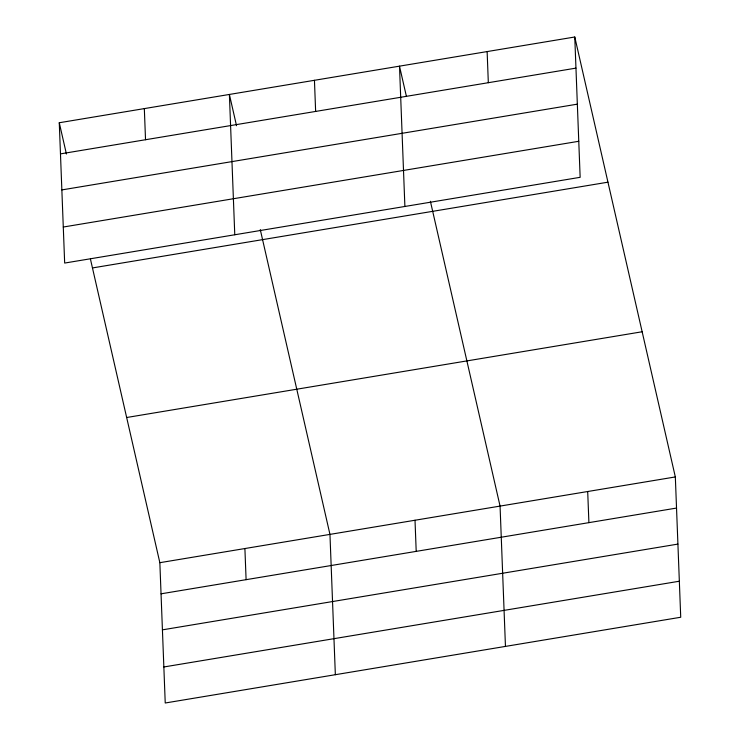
<?xml version="1.0" encoding="UTF-8"?>
<svg xmlns="http://www.w3.org/2000/svg" width="740" height="740" viewBox="0 0 740 740"><rect width="100%" height="100%" fill="white"/><g stroke="black" fill="none" stroke-linecap="round" stroke-linejoin="round"><path stroke-width="1.11" d="M574.767 37L580.151 177.313L64.667 263.061L59.274 122.748L574.767 37L675.333 476.939L680.726 617.252L165.233 703L159.849 562.687L90.419 259M60.467 153.883L575.961 68.126M61.855 189.912L577.348 104.155M63.279 227.032L578.773 141.285M92.463 267.936L607.956 182.179M126.66 417.508L642.144 331.761M159.849 562.687L675.333 476.939M161.042 593.822L676.527 508.066M162.421 629.851L677.914 544.094M163.855 666.971L679.338 581.224M406.389 96.311L399.498 66.156L404.891 206.469M430.393 201.28L500.064 506.095L505.457 646.409M236.532 125.726L229.391 94.452L234.774 234.765M260.276 229.585L329.957 534.391L335.35 674.704M59.274 122.748L66.424 154.022M587.699 491.517L588.901 522.644M487.133 51.578L488.326 82.704M415.011 520.238L416.204 551.374M314.445 80.308L315.638 111.435M244.903 548.543L246.096 579.67M144.328 108.604L145.53 139.731"/></g></svg>
